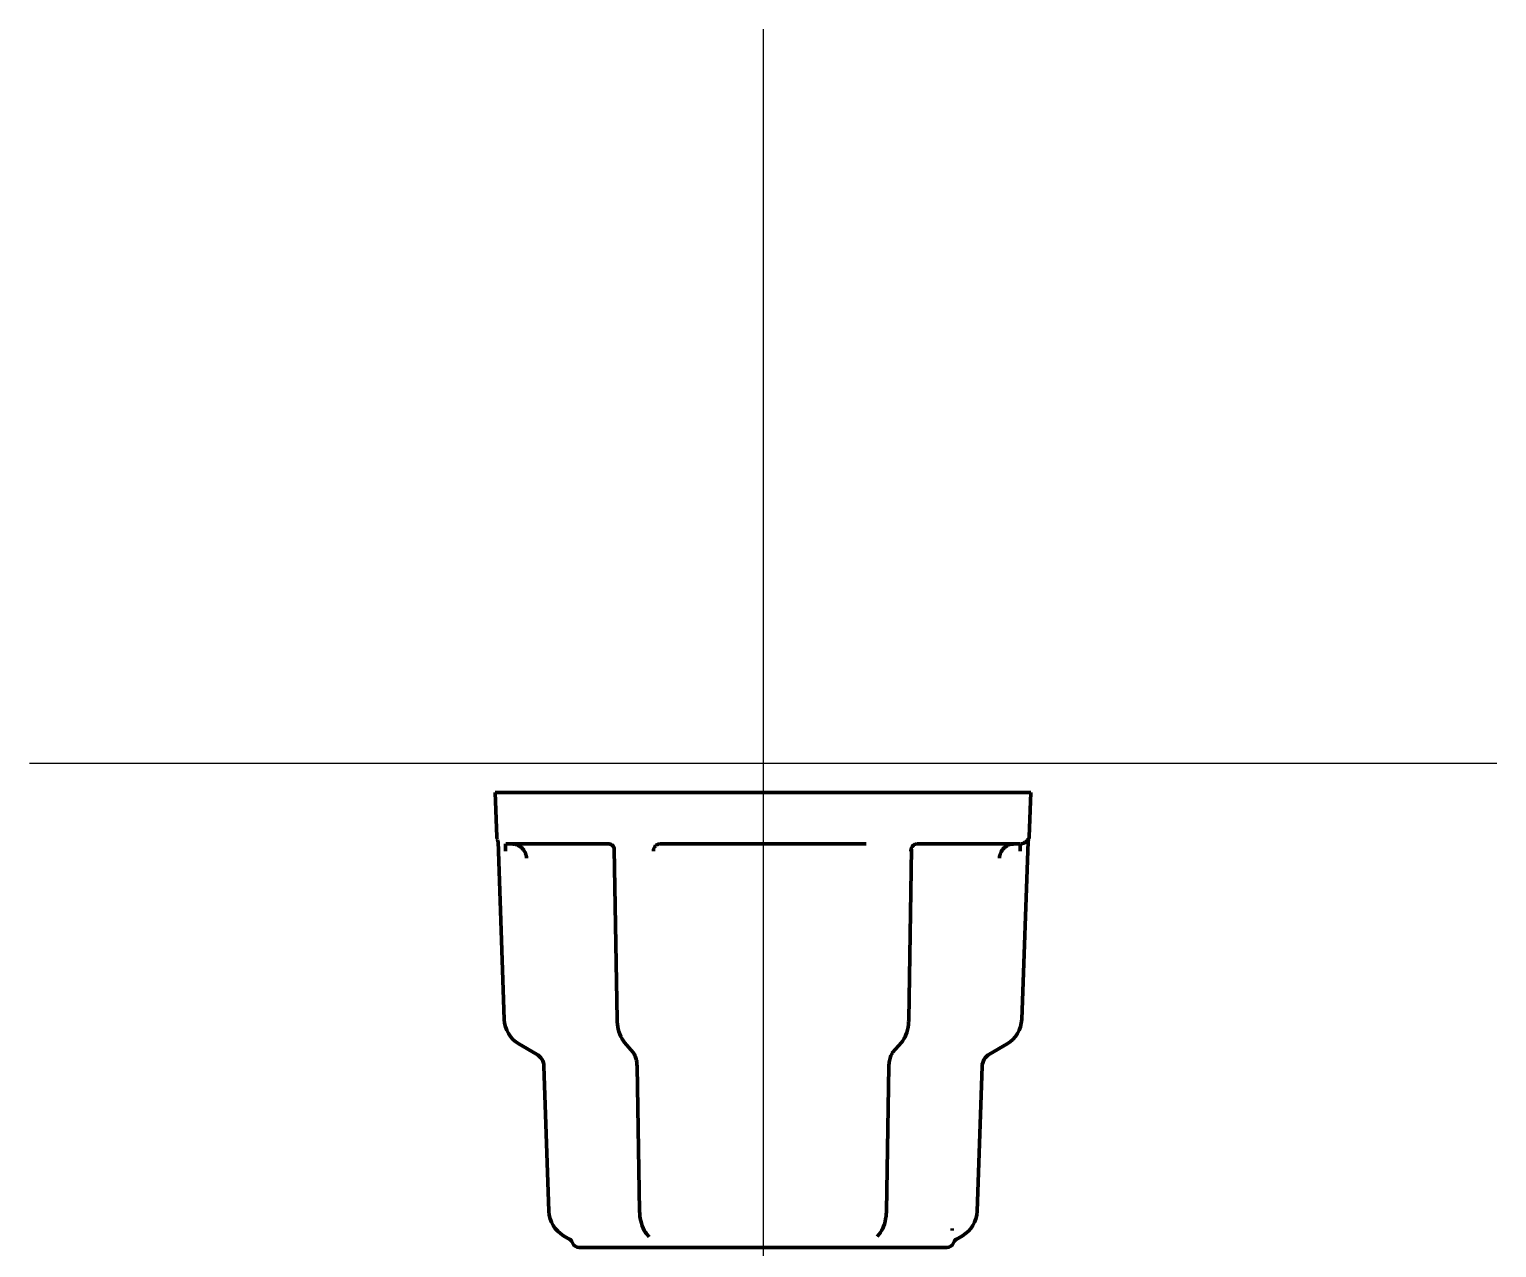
# Model space of a CAD drawing. Header units: inches. Extents: x -3055 to 7244, y 299 to 5591.
# Drawn here: x 3028 to 3128, y 1648.4 to 1731.4 of the extents above; entities that cross this region are included whole.
import ezdxf

# ---------------------------------------------------------------- set-up
doc = ezdxf.new("R2010")
doc.units = ezdxf.units.IN

# ---------------------------------------------------------------- blocks, each defined once
blk = doc.blocks.new('A$C773D0E90')
at = {"color": 4}
for p, q in [((0, 50), (0, -50)), ((-50, 0), (50, 0))]:
    blk.add_line(p, q, dxfattribs=at)

msp = doc.modelspace()

# ---------------------------------------------------------------- linework, layer by layer
at = {"linetype": 'Continuous', "lineweight": 70}
for p, q in [((3096.27, 1679.39), (3059.77, 1679.39)), ((3059.77, 1679.39), (3059.87, 1676.37)), ((3096.16, 1676.37), (3096.27, 1679.39)), ((3060.38, 1663.93), (3059.96, 1676.06)), ((3096.08, 1676.06), (3095.65, 1663.93)), ((3060.49, 1675.89), (3067.52, 1675.89)), ((3067.88, 1675.53), (3068.08, 1663.93)), ((3070.99, 1675.89), (3085.05, 1675.89)), ((3087.95, 1663.93), (3088.15, 1675.53)), ((3088.52, 1675.89), (3095.55, 1675.89)), ((3061.38, 1662.26), (3062.59, 1661.57)), ((3068.58, 1662.37), (3069.18, 1661.67)), ((3086.85, 1661.67), (3087.46, 1662.37)), ((3094.65, 1662.26), (3093.45, 1661.57)), ((3063.09, 1660.74), (3063.43, 1650.86)), ((3069.44, 1660.75), (3069.61, 1650.87)), ((3086.43, 1650.87), (3086.6, 1660.75)), ((3092.95, 1660.74), (3092.61, 1650.86)), ((3064.43, 1649.2), (3064.86, 1648.95)), ((3070.11, 1649.3), (3070.26, 1649.13)), ((3085.79, 1649.14), (3085.93, 1649.3)), ((3091.61, 1649.2), (3091.18, 1648.95)), ((3078.02, 1648.39), (3065.5, 1648.39)), ((3090.54, 1648.39), (3078.02, 1648.39))]:
    msp.add_line(p, q, dxfattribs=at)
for centre, radius, start, end in [((3060.37, 1676.39), 0.5, 182, 204.2309), ((3095.66, 1676.39), 0.5, 335.7765, 358), ((3062.38, 1664), 2, 182, 240), ((3093.65, 1664), 2, 300, 358), ((3062.09, 1660.7), 1, 2, 60), ((3093.95, 1660.7), 1, 120, 178), ((3065.43, 1650.93), 2, 182, 240), ((3090.61, 1650.93), 2, 300, 358), ((3065.5, 1648.89), 0.5, 200.0285, 270), ((3090.54, 1648.89), 0.5, 270, 339.9977)]:
    msp.add_arc(centre, radius, start, end, dxfattribs=at)
for centre, major_axis, start_param, end_param in [((3059.46, 1675.97), (0.5, 0.017), 6.26422, 6.67375), ((3096.57, 1675.97), (-0.5, 0.017), 5.89283, 6.30215), ((3064.56, 1648.55), (-0.25, -0.433), 2.43907, 3.14159), ((3091.48, 1648.55), (0.25, -0.433), 3.1416, 3.84409)]:
    msp.add_ellipse(centre, major_axis=major_axis, ratio=1, start_param=start_param, end_param=end_param, dxfattribs=at)
for points, knots in [([(3096.12, 1676.26), (3096.12, 1676.26), (3096.11, 1676.25), (3096.09, 1676.21), (3096.02, 1676.1), (3095.9, 1675.99), (3095.72, 1675.91), (3095.62, 1675.89), (3095.59, 1675.89), (3095.59, 1675.89)], [0, 0, 0, 0, 0.00477, 0.09666, 0.32541, 0.72867, 0.89954, 0.99617, 1, 1, 1, 1]), ([(3060.48, 1675.39), (3060.48, 1675.42), (3060.48, 1675.45), (3060.48, 1675.52), (3060.48, 1675.55), (3060.48, 1675.61), (3060.48, 1675.64), (3060.48, 1675.69), (3060.48, 1675.72), (3060.48, 1675.76), (3060.48, 1675.78), (3060.48, 1675.82), (3060.48, 1675.84), (3060.48, 1675.86), (3060.48, 1675.87), (3060.48, 1675.88), (3060.48, 1675.89), (3060.48, 1675.89)], [0, 0, 0, 0, 0.12611, 0.12611, 0.25222, 0.25222, 0.37834, 0.37834, 0.50445, 0.50445, 0.63056, 0.63056, 0.75667, 0.75667, 0.88278, 0.88278, 1, 1, 1, 1]), ([(3061.9, 1674.92), (3061.9, 1674.99), (3061.89, 1675.05), (3061.87, 1675.14), (3061.86, 1675.17), (3061.85, 1675.22), (3061.84, 1675.23), (3061.83, 1675.26), (3061.82, 1675.28), (3061.79, 1675.35), (3061.76, 1675.41), (3061.71, 1675.47), (3061.7, 1675.49), (3061.69, 1675.51), (3061.67, 1675.52), (3061.64, 1675.56), (3061.62, 1675.58), (3061.55, 1675.65), (3061.5, 1675.69), (3061.44, 1675.73), (3061.42, 1675.74), (3061.39, 1675.76), (3061.35, 1675.78), (3061.28, 1675.81), (3061.22, 1675.84), (3061.17, 1675.85), (3061.16, 1675.85), (3061.13, 1675.86), (3061.11, 1675.86), (3061.03, 1675.88), (3060.97, 1675.89), (3060.9, 1675.89)], [0, 0, 0, 0, 0.125, 0.125, 0.1875, 0.1875, 0.21875, 0.21875, 0.25, 0.25, 0.375, 0.375, 0.40625, 0.40625, 0.4375, 0.4375, 0.5, 0.5, 0.625, 0.625, 0.65625, 0.65625, 0.6875, 0.75, 0.8125, 0.8125, 0.84375, 0.84375, 0.875, 0.875, 1, 1, 1, 1]), ([(3067.51, 1675.89), (3067.52, 1675.89), (3067.54, 1675.89), (3067.61, 1675.88), (3067.74, 1675.82), (3067.85, 1675.69), (3067.88, 1675.57), (3067.88, 1675.54), (3067.88, 1675.53)], [0, 0, 0, 0, 0.04294, 0.20207, 0.41981, 0.70784, 0.94696, 1, 1, 1, 1]), ([(3070.55, 1675.39), (3070.55, 1675.42), (3070.55, 1675.45), (3070.56, 1675.52), (3070.57, 1675.55), (3070.59, 1675.61), (3070.61, 1675.64), (3070.64, 1675.69), (3070.66, 1675.72), (3070.7, 1675.76), (3070.72, 1675.78), (3070.77, 1675.82), (3070.79, 1675.84), (3070.84, 1675.86), (3070.87, 1675.87), (3070.93, 1675.88), (3070.96, 1675.89), (3070.98, 1675.89)], [0, 0, 0, 0, 0.125, 0.125, 0.25, 0.25, 0.375, 0.375, 0.5, 0.5, 0.625, 0.625, 0.75, 0.75, 0.875, 0.875, 1, 1, 1, 1]), ([(3088.09, 1675.39), (3088.09, 1675.42), (3088.09, 1675.45), (3088.1, 1675.52), (3088.11, 1675.55), (3088.13, 1675.61), (3088.14, 1675.64), (3088.17, 1675.69), (3088.19, 1675.72), (3088.23, 1675.76), (3088.25, 1675.78), (3088.3, 1675.82), (3088.33, 1675.84), (3088.38, 1675.86), (3088.4, 1675.87), (3088.46, 1675.88), (3088.49, 1675.89), (3088.52, 1675.89)], [0, 0, 0, 0, 0.125, 0.125, 0.25, 0.25, 0.375, 0.375, 0.5, 0.5, 0.625, 0.625, 0.75, 0.75, 0.875, 0.875, 1, 1, 1, 1]), ([(3095.13, 1675.89), (3095.1, 1675.89), (3095.07, 1675.88), (3095, 1675.88), (3094.97, 1675.87), (3094.88, 1675.86), (3094.82, 1675.84), (3094.73, 1675.8), (3094.7, 1675.79), (3094.64, 1675.76), (3094.62, 1675.74), (3094.54, 1675.69), (3094.49, 1675.65), (3094.39, 1675.56), (3094.35, 1675.51), (3094.3, 1675.45), (3094.3, 1675.43), (3094.28, 1675.41), (3094.25, 1675.36), (3094.22, 1675.29), (3094.2, 1675.23), (3094.18, 1675.19), (3094.18, 1675.17), (3094.17, 1675.14), (3094.16, 1675.13), (3094.14, 1675.05), (3094.14, 1674.99), (3094.13, 1674.92)], [0, 0, 0, 0, 0.0625, 0.0625, 0.125, 0.125, 0.25, 0.25, 0.3125, 0.3125, 0.375, 0.375, 0.5, 0.5, 0.625, 0.625, 0.65625, 0.65625, 0.6875, 0.75, 0.8125, 0.8125, 0.84375, 0.84375, 0.875, 0.875, 1, 1, 1, 1]), ([(3095.55, 1675.39), (3095.55, 1675.42), (3095.55, 1675.45), (3095.55, 1675.52), (3095.55, 1675.55), (3095.55, 1675.61), (3095.55, 1675.64), (3095.55, 1675.69), (3095.55, 1675.72), (3095.55, 1675.76), (3095.55, 1675.78), (3095.55, 1675.82), (3095.55, 1675.84), (3095.55, 1675.86), (3095.55, 1675.87), (3095.55, 1675.88), (3095.55, 1675.89), (3095.55, 1675.89)], [0, 0, 0, 0, 0.12617, 0.12617, 0.25234, 0.25234, 0.37851, 0.37851, 0.50467, 0.50467, 0.63084, 0.63084, 0.75701, 0.75701, 0.88318, 0.88318, 1, 1, 1, 1]), ([(3068.08, 1663.93), (3068.09, 1663.7), (3068.14, 1663.24), (3068.33, 1662.71), (3068.51, 1662.45), (3068.58, 1662.37)], [0, 0, 0, 0, 0.36756, 0.78689, 1, 1, 1, 1]), ([(3087.46, 1662.37), (3087.58, 1662.52), (3087.79, 1662.87), (3087.93, 1663.45), (3087.95, 1663.82), (3087.95, 1663.93)], [0, 0, 0, 0, 0.38864, 0.80821, 1, 1, 1, 1]), ([(3069.18, 1661.67), (3069.21, 1661.64), (3069.27, 1661.55), (3069.37, 1661.3), (3069.42, 1661.02), (3069.43, 1660.82), (3069.44, 1660.75)], [0, 0, 0, 0, 0.25742, 0.52068, 0.81489, 1, 1, 1, 1]), ([(3086.6, 1660.75), (3086.6, 1660.88), (3086.63, 1661.13), (3086.72, 1661.45), (3086.8, 1661.61), (3086.84, 1661.66), (3086.85, 1661.67)], [0, 0, 0, 0, 0.31112, 0.63256, 0.89109, 1, 1, 1, 1]), ([(3069.61, 1650.87), (3069.61, 1650.64), (3069.67, 1650.18), (3069.86, 1649.64), (3070.04, 1649.38), (3070.11, 1649.3)], [0, 0, 0, 0, 0.36756, 0.78689, 1, 1, 1, 1]), ([(3085.93, 1649.3), (3086.06, 1649.46), (3086.27, 1649.81), (3086.4, 1650.39), (3086.43, 1650.75), (3086.43, 1650.87)], [0, 0, 0, 0, 0.38864, 0.80821, 1, 1, 1, 1])]:
    msp.add_open_spline(points, degree=3, knots=knots, dxfattribs=at)
msp.add_open_spline([(3090.92, 1649.68), (3090.92, 1649.64), (3090.92, 1649.6), (3090.92, 1649.55)], degree=3, dxfattribs=at)

# ---------------------------------------------------------------- block references
msp.add_blockref('A$C773D0E90', (3078.02, 1681.39))

doc.saveas('drawing.dxf')
